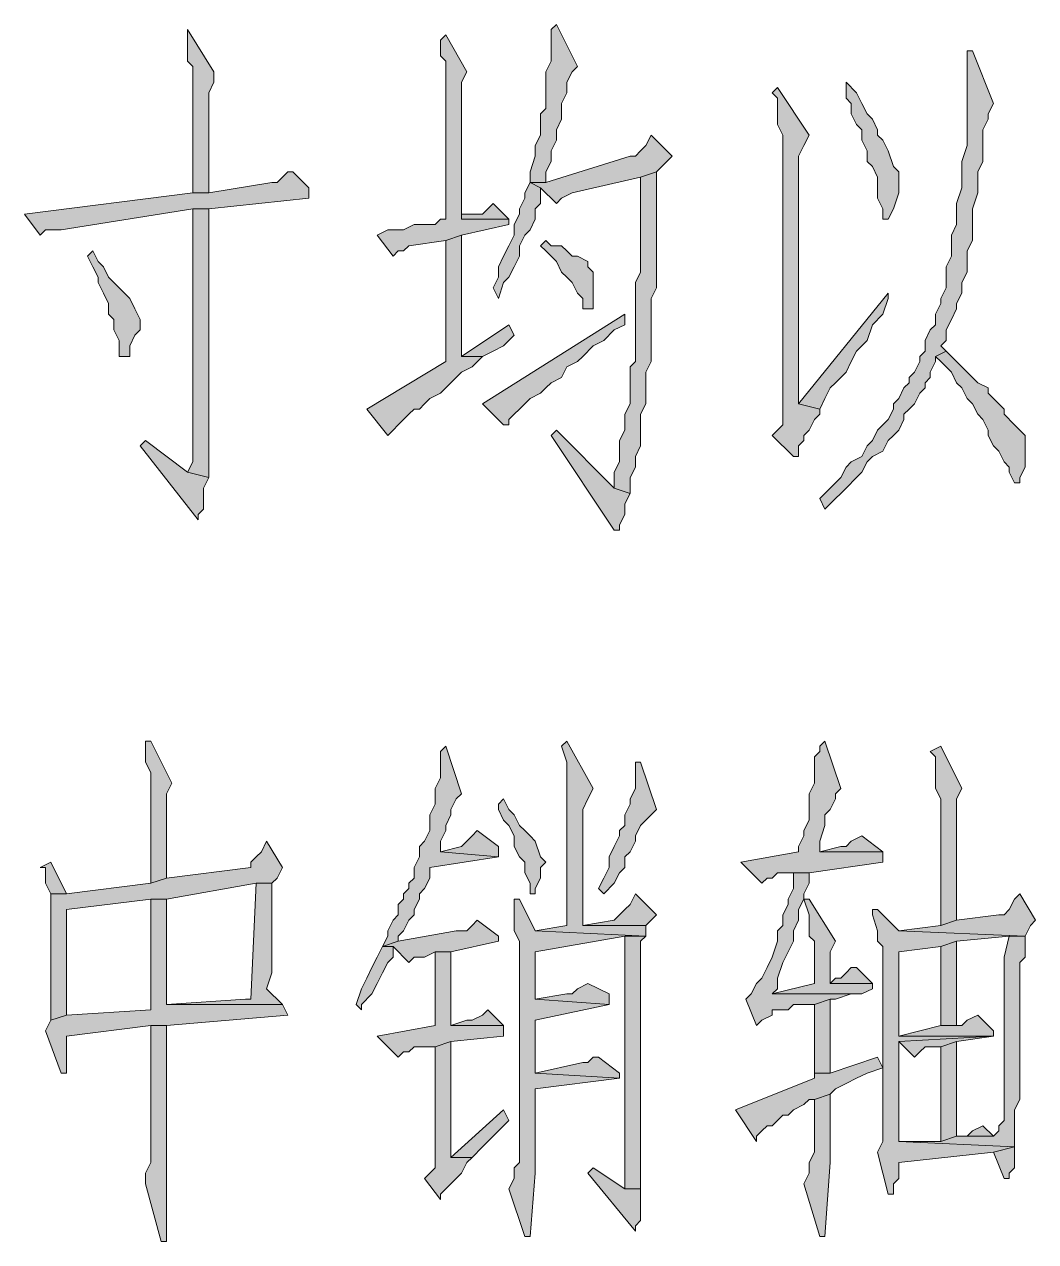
# Model space of a CAD drawing. Header units: millimetres. Extents: x 24 to 410, y 10 to 282.
# Drawn here: x 292.31 to 300.44, y 80.31 to 90.09 of the extents above; entities that cross this region are included whole.
import ezdxf

# ---------------------------------------------------------------- set-up
doc = ezdxf.new("R2010")
doc.units = ezdxf.units.MM

msp = doc.modelspace()

# ---------------------------------------------------------------- hatches: boundary and pattern name
h = msp.add_hatch(color=7)
h.dxf.hatch_style = 2
h.paths.add_polyline_path([(296.587333, 90.085333), (296.545, 90.043), (296.545, 89.789), (296.502667, 89.704333), (296.502667, 89.408), (296.460333, 89.365667), (296.460333, 89.196333), (296.418, 89.111667), (296.418, 89.027), (296.375667, 88.9), (296.375667, 88.815333), (296.502667, 88.815333), (296.502667, 88.9), (296.545, 88.984667), (296.545, 89.069333), (296.587333, 89.154), (296.587333, 89.238667), (296.629667, 89.323333), (296.629667, 89.450333), (296.672, 89.535), (296.672, 89.619667), (296.714333, 89.704333), (296.756667, 89.746667)])
h = msp.add_hatch(color=7)
h.dxf.hatch_style = 2
h.paths.add_polyline_path([(293.624, 90.043), (293.624, 89.789), (293.666333, 89.746667), (293.666333, 88.730667), (293.793333, 88.730667), (293.793333, 89.492667), (293.793333, 89.535), (293.835667, 89.619667), (293.835667, 89.704333)])
h = msp.add_hatch(color=7)
h.dxf.hatch_style = 2
h.paths.add_polyline_path([(295.698333, 90.000667), (295.656, 89.958333), (295.656, 89.831333), (295.698333, 89.789), (295.698333, 88.519), (295.656, 88.519), (295.613667, 88.476667), (295.444333, 88.476667), (295.359667, 88.434333), (295.232667, 88.434333), (295.148, 88.392), (295.275, 88.222667), (295.317333, 88.265), (295.359667, 88.265), (295.402, 88.307333), (295.698333, 88.349667), (295.825333, 88.392), (296.206333, 88.476667), (296.206333, 88.519), (295.825333, 88.519), (295.825333, 88.603667), (295.825333, 88.730667), (295.825333, 89.619667), (295.867667, 89.704333)])
h = msp.add_hatch(color=7)
h.dxf.hatch_style = 2
h.paths.add_polyline_path([(299.931667, 89.873667), (299.889333, 89.873667), (299.889333, 89.831333), (299.889333, 89.111667), (299.847, 88.984667), (299.847, 88.773), (299.804667, 88.646), (299.804667, 88.476667), (299.762333, 88.392), (299.762333, 88.222667), (299.72, 88.138), (299.72, 87.968667), (299.677667, 87.884), (299.677667, 87.841667), (299.635333, 87.757), (299.635333, 87.672333), (299.593, 87.63), (299.550667, 87.545333), (299.550667, 87.460667), (299.508333, 87.418333), (299.508333, 87.376), (299.466, 87.291333), (299.423667, 87.249), (299.423667, 87.206667), (299.381333, 87.164333), (299.339, 87.079667), (299.296667, 87.037333), (299.296667, 86.995), (299.254333, 86.910333), (299.212, 86.868), (299.169667, 86.825667), (299.127333, 86.741), (299.085, 86.698667), (299.042667, 86.614), (298.958, 86.571667), (298.915667, 86.529333), (298.873333, 86.444667), (298.831, 86.402333), (298.746333, 86.317667), (298.704, 86.275333), (298.746333, 86.190667), (298.831, 86.275333), (298.873333, 86.317667), (298.915667, 86.36), (299.000333, 86.444667), (299.042667, 86.487), (299.085, 86.571667), (299.127333, 86.614), (299.212, 86.656333), (299.254333, 86.741), (299.296667, 86.783333), (299.339, 86.825667), (299.381333, 86.910333), (299.381333, 86.952667), (299.423667, 86.995), (299.466, 87.037333), (299.508333, 87.122), (299.550667, 87.164333), (299.550667, 87.206667), (299.593, 87.249), (299.593, 87.291333), (299.635333, 87.376), (299.635333, 87.418333), (299.72, 87.460667), (299.677667, 87.503), (299.72, 87.545333), (299.72, 87.63), (299.762333, 87.714667), (299.804667, 87.799333), (299.804667, 87.841667), (299.847, 87.926333), (299.847, 88.011), (299.889333, 88.095667), (299.889333, 88.265), (299.931667, 88.349667), (299.931667, 88.603667), (299.974, 88.730667), (299.974, 88.9), (300.016333, 88.984667), (300.016333, 89.238667), (300.058667, 89.323333), (300.058667, 89.365667), (300.101, 89.450333)])
h = msp.add_hatch(color=7)
h.dxf.hatch_style = 2
h.paths.add_polyline_path([(298.365333, 89.577333), (298.323, 89.535), (298.365333, 89.492667), (298.365333, 89.281), (298.407667, 89.196333), (298.407667, 86.868), (298.323, 86.783333), (298.492333, 86.614), (298.534667, 86.614), (298.534667, 86.656333), (298.534667, 86.698667), (298.577, 86.741), (298.577, 86.783333), (298.619333, 86.825667), (298.661667, 86.910333), (298.704, 86.952667), (298.704, 86.995), (298.534667, 87.037333), (298.534667, 87.418333), (298.534667, 87.587667), (298.534667, 89.027), (298.577, 89.111667), (298.619333, 89.196333)])
h = msp.add_hatch(color=7)
h.dxf.hatch_style = 2
h.paths.add_polyline_path([(298.915667, 89.619667), (298.915667, 89.492667), (298.958, 89.450333), (298.958, 89.365667), (299.000333, 89.281), (299.042667, 89.238667), (299.042667, 89.154), (299.085, 89.069333), (299.085, 88.984667), (299.127333, 88.942333), (299.169667, 88.857667), (299.169667, 88.688333), (299.212, 88.603667), (299.212, 88.519), (299.254333, 88.519), (299.296667, 88.603667), (299.339, 88.730667), (299.339, 88.9), (299.296667, 88.942333), (299.254333, 89.069333), (299.212, 89.154), (299.169667, 89.196333), (299.169667, 89.238667), (299.127333, 89.323333), (299.085, 89.365667), (299.042667, 89.450333), (299.000333, 89.535)])
h = msp.add_hatch(color=7)
h.dxf.hatch_style = 2
h.paths.add_polyline_path([(297.349333, 89.196333), (297.307, 89.111667), (297.264667, 89.069333), (297.222333, 89.027), (297.18, 89.027), (296.502667, 88.815333), (296.375667, 88.815333), (296.460333, 88.773), (296.587333, 88.646), (296.629667, 88.688333), (296.714333, 88.730667), (297.264667, 88.857667), (297.391667, 88.9), (297.434, 88.942333), (297.518667, 89.027)])
h = msp.add_hatch(color=7)
h.dxf.hatch_style = 2
h.paths.add_polyline_path([(294.470667, 88.9), (294.428333, 88.9), (294.386, 88.857667), (294.343667, 88.815333), (294.301333, 88.815333), (293.793333, 88.730667), (293.666333, 88.730667), (292.311667, 88.561333), (292.438667, 88.392), (292.481, 88.434333), (292.608, 88.434333), (293.666333, 88.603667), (293.793333, 88.603667), (294.597667, 88.688333), (294.597667, 88.773)])
h = msp.add_hatch(color=7)
h.dxf.hatch_style = 2
h.paths.add_polyline_path([(297.391667, 88.9), (297.264667, 88.857667), (297.264667, 88.095667), (297.222333, 88.011), (297.222333, 87.376), (297.18, 87.333667), (297.18, 87.037333), (297.137667, 86.952667), (297.137667, 86.868), (297.137667, 86.825667), (297.095333, 86.741), (297.095333, 86.571667), (297.053, 86.487), (297.053, 86.36), (297.18, 86.317667), (297.18, 86.444667), (297.222333, 86.529333), (297.222333, 86.614), (297.264667, 86.698667), (297.264667, 86.952667), (297.307, 87.037333), (297.307, 87.291333), (297.349333, 87.376), (297.349333, 87.884), (297.391667, 87.968667)])
h = msp.add_hatch(color=7)
h.dxf.hatch_style = 2
h.paths.add_polyline_path([(296.375667, 88.815333), (296.333333, 88.730667), (296.333333, 88.688333), (296.291, 88.603667), (296.291, 88.561333), (296.248667, 88.476667), (296.248667, 88.392), (296.206333, 88.307333), (296.164, 88.222667), (296.121667, 88.138), (296.121667, 88.053333), (296.079333, 87.968667), (296.121667, 87.884), (296.164, 88.011), (296.206333, 88.053333), (296.248667, 88.138), (296.291, 88.222667), (296.291, 88.307333), (296.333333, 88.392), (296.375667, 88.434333), (296.418, 88.519), (296.418, 88.603667), (296.460333, 88.646), (296.460333, 88.773)])
h = msp.add_hatch(color=7)
h.dxf.hatch_style = 2
h.paths.add_polyline_path([(293.793333, 88.603667), (293.666333, 88.603667), (293.666333, 86.825667), (293.666333, 86.571667), (293.624, 86.487), (293.793333, 86.444667)])
h = msp.add_hatch(color=7)
h.dxf.hatch_style = 2
h.paths.add_polyline_path([(296.079333, 88.646), (296.037, 88.603667), (295.994667, 88.561333), (295.825333, 88.561333), (295.825333, 88.519), (296.206333, 88.519)])
h = msp.add_hatch(color=7)
h.dxf.hatch_style = 2
h.paths.add_polyline_path([(295.825333, 88.392), (295.698333, 88.349667), (295.698333, 87.376), (295.063333, 86.995), (295.232667, 86.783333), (295.275, 86.825667), (295.317333, 86.868), (295.359667, 86.910333), (295.402, 86.952667), (295.444333, 86.995), (295.486667, 86.995), (295.529, 87.037333), (295.571333, 87.079667), (295.656, 87.122), (295.698333, 87.164333), (295.783, 87.249), (295.825333, 87.291333), (295.91, 87.333667), (295.994667, 87.418333), (295.825333, 87.418333), (295.825333, 87.587667), (295.825333, 87.714667), (295.825333, 87.884)])
h = msp.add_hatch(color=7)
h.dxf.hatch_style = 2
h.paths.add_polyline_path([(296.502667, 88.349667), (296.460333, 88.307333), (296.502667, 88.265), (296.545, 88.222667), (296.587333, 88.180333), (296.629667, 88.095667), (296.672, 88.053333), (296.714333, 88.011), (296.756667, 87.926333), (296.799, 87.884), (296.799, 87.799333), (296.883667, 87.799333), (296.883667, 88.095667), (296.841333, 88.138), (296.841333, 88.180333), (296.756667, 88.222667), (296.714333, 88.222667), (296.672, 88.265), (296.629667, 88.307333), (296.545, 88.307333)])
h = msp.add_hatch(color=7)
h.dxf.hatch_style = 2
h.paths.add_polyline_path([(292.862, 88.265), (292.819667, 88.222667), (292.862, 88.138), (292.904333, 88.053333), (292.904333, 88.011), (292.946667, 87.926333), (292.989, 87.841667), (292.989, 87.757), (293.031333, 87.714667), (293.031333, 87.63), (293.073667, 87.545333), (293.073667, 87.418333), (293.158333, 87.418333), (293.158333, 87.503), (293.200667, 87.587667), (293.243, 87.63), (293.243, 87.714667), (293.200667, 87.799333), (293.158333, 87.884), (293.116, 87.926333), (293.073667, 87.968667), (293.031333, 88.011), (292.989, 88.053333), (292.946667, 88.138), (292.904333, 88.180333)])
h = msp.add_hatch(color=7)
h.dxf.hatch_style = 2
h.paths.add_polyline_path([(299.254333, 87.926333), (298.534667, 87.037333), (298.704, 86.995), (298.746333, 87.079667), (298.788667, 87.164333), (298.831, 87.206667), (298.915667, 87.291333), (298.958, 87.376), (299.000333, 87.460667), (299.085, 87.545333), (299.127333, 87.672333), (299.212, 87.757), (299.254333, 87.884)])
h = msp.add_hatch(color=7)
h.dxf.hatch_style = 2
h.paths.add_polyline_path([(297.137667, 87.757), (295.994667, 87.037333), (296.164, 86.868), (296.206333, 86.868), (296.206333, 86.910333), (296.248667, 86.952667), (296.291, 86.995), (296.333333, 87.037333), (296.375667, 87.079667), (296.460333, 87.122), (296.502667, 87.164333), (296.545, 87.206667), (296.629667, 87.249), (296.672, 87.333667), (296.756667, 87.376), (296.799, 87.418333), (296.883667, 87.503), (296.968333, 87.545333), (297.053, 87.63), (297.137667, 87.672333)])
h = msp.add_hatch(color=7)
h.dxf.hatch_style = 2
h.paths.add_polyline_path([(296.206333, 87.672333), (295.825333, 87.418333), (295.994667, 87.418333), (296.079333, 87.460667), (296.164, 87.503), (296.248667, 87.587667)])
h = msp.add_hatch(color=7)
h.dxf.hatch_style = 2
h.paths.add_polyline_path([(299.72, 87.460667), (299.635333, 87.418333), (299.677667, 87.376), (299.72, 87.333667), (299.762333, 87.291333), (299.804667, 87.206667), (299.847, 87.164333), (299.889333, 87.079667), (299.931667, 87.037333), (299.974, 86.952667), (300.016333, 86.910333), (300.058667, 86.825667), (300.058667, 86.783333), (300.101, 86.698667), (300.143333, 86.656333), (300.185667, 86.571667), (300.228, 86.529333), (300.228, 86.487), (300.270333, 86.402333), (300.312667, 86.402333), (300.312667, 86.444667), (300.355, 86.529333), (300.355, 86.783333), (300.312667, 86.825667), (300.270333, 86.868), (300.185667, 86.952667), (300.185667, 86.995), (300.143333, 87.037333), (300.101, 87.079667), (300.058667, 87.122), (300.058667, 87.164333), (299.974, 87.206667), (299.931667, 87.249), (299.889333, 87.291333), (299.847, 87.333667), (299.762333, 87.418333)])
h = msp.add_hatch(color=7)
h.dxf.hatch_style = 2
h.paths.add_polyline_path([(293.285333, 86.741), (293.243, 86.698667), (293.708667, 86.106), (293.708667, 86.148333), (293.751, 86.190667), (293.751, 86.36), (293.793333, 86.444667), (293.624, 86.487)])
h = msp.add_hatch(color=7)
h.dxf.hatch_style = 2
h.paths.add_polyline_path([(296.587333, 86.825667), (296.545, 86.783333), (297.053, 86.021333), (297.095333, 86.021333), (297.095333, 86.063667), (297.137667, 86.148333), (297.137667, 86.233), (297.18, 86.317667), (297.053, 86.36)])
h = msp.add_hatch(color=7)
h.dxf.hatch_style = 2
h.paths.add_polyline_path([(293.327667, 84.328), (293.285333, 84.328), (293.285333, 84.243333), (293.285333, 84.158667), (293.327667, 84.074), (293.327667, 83.185), (293.454667, 83.227333), (293.454667, 83.481333), (293.454667, 83.523667), (293.454667, 83.904667), (293.497, 83.989333)])
h = msp.add_hatch(color=7)
h.dxf.hatch_style = 2
h.paths.add_polyline_path([(296.672, 84.328), (296.629667, 84.285667), (296.672, 84.158667), (296.672, 82.846333), (296.418, 82.804), (297.307, 82.761667), (297.307, 82.846333), (296.799, 82.846333), (296.799, 83.777667), (296.841333, 83.862333), (296.883667, 83.947)])
h = msp.add_hatch(color=7)
h.dxf.hatch_style = 2
h.paths.add_polyline_path([(298.746333, 84.328), (298.704, 84.285667), (298.704, 84.243333), (298.661667, 84.201), (298.661667, 83.989333), (298.619333, 83.904667), (298.619333, 83.693), (298.577, 83.608333), (298.577, 83.566), (298.534667, 83.481333), (298.534667, 83.439), (298.069, 83.354333), (298.238333, 83.185), (298.280667, 83.227333), (298.323, 83.227333), (298.365333, 83.269667), (298.619333, 83.269667), (299.212, 83.354333), (299.212, 83.439), (298.704, 83.439), (298.704, 83.523667), (298.746333, 83.650667), (298.746333, 83.735333), (298.788667, 83.777667), (298.831, 83.862333), (298.831, 83.904667), (298.873333, 83.947)])
h = msp.add_hatch(color=7)
h.dxf.hatch_style = 2
h.paths.add_polyline_path([(295.698333, 84.285667), (295.656, 84.243333), (295.656, 84.031667), (295.613667, 83.947), (295.613667, 83.82), (295.571333, 83.735333), (295.571333, 83.608333), (295.529, 83.523667), (295.486667, 83.481333), (295.486667, 83.396667), (295.444333, 83.312), (295.444333, 83.227333), (295.402, 83.185), (295.402, 83.142667), (295.359667, 83.100333), (295.359667, 83.058), (295.317333, 83.015667), (295.317333, 82.931), (295.275, 82.888667), (295.232667, 82.804), (295.232667, 82.761667), (295.190333, 82.677), (295.317333, 82.719333), (295.317333, 82.761667), (295.359667, 82.804), (295.402, 82.888667), (295.444333, 82.931), (295.444333, 82.973333), (295.486667, 83.058), (295.486667, 83.100333), (295.529, 83.142667), (295.571333, 83.227333), (295.571333, 83.312), (296.121667, 83.396667), (295.656, 83.439), (295.656, 83.523667), (295.698333, 83.608333), (295.698333, 83.650667), (295.740667, 83.735333), (295.740667, 83.777667), (295.783, 83.862333), (295.825333, 83.904667)])
h = msp.add_hatch(color=7)
h.dxf.hatch_style = 2
h.paths.add_polyline_path([(299.677667, 84.285667), (299.593, 84.243333), (299.635333, 84.201), (299.635333, 83.947), (299.677667, 83.862333), (299.677667, 82.846333), (299.804667, 82.888667), (299.804667, 83.693), (299.804667, 83.735333), (299.804667, 83.862333), (299.847, 83.947)])
h = msp.add_hatch(color=7)
h.dxf.hatch_style = 2
h.paths.add_polyline_path([(297.264667, 84.158667), (297.222333, 84.158667), (297.222333, 84.116333), (297.222333, 83.947), (297.18, 83.862333), (297.18, 83.82), (297.137667, 83.735333), (297.137667, 83.650667), (297.095333, 83.608333), (297.095333, 83.566), (297.053, 83.481333), (297.010667, 83.396667), (297.010667, 83.312), (296.968333, 83.227333), (296.926, 83.142667), (296.968333, 83.100333), (297.053, 83.185), (297.095333, 83.269667), (297.137667, 83.312), (297.137667, 83.396667), (297.18, 83.439), (297.222333, 83.523667), (297.222333, 83.566), (297.264667, 83.650667), (297.307, 83.693), (297.349333, 83.735333), (297.391667, 83.777667)])
h = msp.add_hatch(color=7)
h.dxf.hatch_style = 2
h.paths.add_polyline_path([(296.164, 83.862333), (296.121667, 83.82), (296.121667, 83.777667), (296.164, 83.693), (296.206333, 83.650667), (296.248667, 83.566), (296.248667, 83.481333), (296.291, 83.396667), (296.333333, 83.354333), (296.333333, 83.269667), (296.375667, 83.185), (296.375667, 83.100333), (296.418, 83.100333), (296.418, 83.142667), (296.460333, 83.227333), (296.460333, 83.312), (296.502667, 83.354333), (296.460333, 83.396667), (296.418, 83.523667), (296.375667, 83.566), (296.333333, 83.608333), (296.291, 83.650667), (296.248667, 83.735333), (296.206333, 83.777667)])
h = msp.add_hatch(color=7)
h.dxf.hatch_style = 2
h.paths.add_polyline_path([(294.259, 83.523667), (294.216667, 83.439), (294.174333, 83.396667), (294.132, 83.354333), (294.132, 83.312), (293.454667, 83.227333), (293.327667, 83.185), (292.650333, 83.100333), (292.523333, 83.100333), (292.523333, 83.058), (292.523333, 82.084333), (292.650333, 82.126667), (292.650333, 82.169), (292.650333, 82.253667), (292.650333, 82.973333), (293.327667, 83.058), (293.454667, 83.058), (294.174333, 83.185), (294.301333, 83.185), (294.343667, 83.227333), (294.386, 83.312)])
h = msp.add_hatch(color=7)
h.dxf.hatch_style = 2
h.paths.add_polyline_path([(295.952333, 83.608333), (295.91, 83.566), (295.867667, 83.523667), (295.825333, 83.481333), (295.656, 83.439), (296.121667, 83.396667), (296.121667, 83.481333)])
h = msp.add_hatch(color=7)
h.dxf.hatch_style = 2
h.paths.add_polyline_path([(299.042667, 83.566), (298.958, 83.523667), (298.915667, 83.481333), (298.873333, 83.481333), (298.704, 83.439), (299.212, 83.439)])
h = msp.add_hatch(color=7)
h.dxf.hatch_style = 2
h.paths.add_polyline_path([(292.523333, 83.354333), (292.438667, 83.312), (292.481, 83.312), (292.481, 83.185), (292.523333, 83.100333), (292.650333, 83.100333)])
h = msp.add_hatch(color=7)
h.dxf.hatch_style = 2
h.paths.add_polyline_path([(298.619333, 83.269667), (298.492333, 83.269667), (298.492333, 83.227333), (298.492333, 83.142667), (298.45, 83.058), (298.45, 83.015667), (298.407667, 82.931), (298.407667, 82.846333), (298.365333, 82.804), (298.365333, 82.719333), (298.323, 82.592333), (298.280667, 82.507667), (298.238333, 82.423), (298.196, 82.380667), (298.153667, 82.296), (298.111333, 82.253667), (298.196, 82.042), (298.238333, 82.084333), (298.323, 82.126667), (298.323, 82.169), (298.365333, 82.169), (298.407667, 82.169), (298.45, 82.169), (298.492333, 82.211333), (298.661667, 82.211333), (298.788667, 82.253667), (298.831, 82.253667), (298.958, 82.296), (299.042667, 82.296), (298.323, 82.296), (298.365333, 82.338333), (298.365333, 82.423), (298.407667, 82.55), (298.45, 82.634667), (298.492333, 82.719333), (298.492333, 82.804), (298.534667, 82.888667), (298.534667, 82.973333), (298.577, 83.058), (298.577, 83.100333), (298.619333, 83.185)])
h = msp.add_hatch(color=7)
h.dxf.hatch_style = 2
h.paths.add_polyline_path([(294.301333, 83.185), (294.174333, 83.185), (294.132, 82.253667), (294.089667, 82.253667), (293.454667, 82.211333), (294.386, 82.211333), (294.259, 82.338333), (294.301333, 82.465333)])
h = msp.add_hatch(color=7)
h.dxf.hatch_style = 2
h.paths.add_polyline_path([(293.454667, 83.058), (293.327667, 83.058), (293.327667, 82.973333), (293.327667, 82.169), (292.650333, 82.126667), (292.523333, 82.084333), (292.481, 81.999667), (292.608, 81.661), (292.650333, 81.661), (292.650333, 81.745667), (292.650333, 81.957333), (293.327667, 82.042), (293.454667, 82.042), (294.428333, 82.126667), (294.386, 82.211333), (293.454667, 82.211333), (293.454667, 82.338333), (293.454667, 82.423), (293.454667, 82.55)])
h = msp.add_hatch(color=7)
h.dxf.hatch_style = 2
h.paths.add_polyline_path([(296.291, 83.058), (296.248667, 83.058), (296.248667, 82.973333), (296.248667, 82.804), (296.291, 82.719333), (296.291, 81.026), (296.291, 80.983667), (296.291, 80.941333), (296.248667, 80.899), (296.248667, 80.814333), (296.206333, 80.729667), (296.333333, 80.348667), (296.375667, 80.348667), (296.418, 80.856667), (296.418, 81.534), (297.095333, 81.618667), (296.418, 81.661), (296.418, 82.084333), (297.010667, 82.211333), (296.418, 82.253667), (296.418, 82.634667), (297.137667, 82.761667), (297.307, 82.761667), (296.418, 82.804)])
h = msp.add_hatch(color=7)
h.dxf.hatch_style = 2
h.paths.add_polyline_path([(297.222333, 83.100333), (297.18, 83.015667), (297.137667, 82.973333), (297.095333, 82.931), (297.053, 82.888667), (296.799, 82.846333), (297.307, 82.846333), (297.391667, 82.931)])
h = msp.add_hatch(color=7)
h.dxf.hatch_style = 2
h.paths.add_polyline_path([(298.619333, 83.058), (298.577, 83.058), (298.619333, 82.931), (298.619333, 82.761667), (298.661667, 82.719333), (298.661667, 82.380667), (298.323, 82.296), (299.042667, 82.296), (299.127333, 82.338333), (299.127333, 82.380667), (298.788667, 82.380667), (298.788667, 82.634667), (298.831, 82.719333)])
h = msp.add_hatch(color=7)
h.dxf.hatch_style = 2
h.paths.add_polyline_path([(300.312667, 83.100333), (300.270333, 83.058), (300.228, 82.973333), (300.185667, 82.931), (300.143333, 82.931), (299.804667, 82.888667), (299.677667, 82.846333), (299.339, 82.804), (300.355, 82.761667), (300.397333, 82.846333), (300.439667, 82.888667)])
h = msp.add_hatch(color=7)
h.dxf.hatch_style = 2
h.paths.add_polyline_path([(299.169667, 82.973333), (299.127333, 82.973333), (299.127333, 82.931), (299.169667, 82.804), (299.169667, 82.719333), (299.212, 82.677), (299.212, 81.195333), (299.212, 81.110667), (299.169667, 81.026), (299.254333, 80.687333), (299.296667, 80.687333), (299.296667, 80.729667), (299.296667, 80.772), (299.339, 80.814333), (299.339, 80.941333), (300.101, 81.026), (300.270333, 81.068333), (299.339, 81.110667), (299.339, 81.915), (300.101, 81.957333), (299.339, 81.957333), (299.339, 81.999667), (299.339, 82.634667), (299.677667, 82.677), (299.804667, 82.719333), (300.228, 82.761667), (300.355, 82.761667), (299.339, 82.804)])
h = msp.add_hatch(color=7)
h.dxf.hatch_style = 2
h.paths.add_polyline_path([(295.952333, 82.888667), (295.91, 82.846333), (295.867667, 82.804), (295.783, 82.804), (295.317333, 82.719333), (295.190333, 82.677), (295.275, 82.677), (295.402, 82.55), (295.444333, 82.592333), (295.529, 82.592333), (295.613667, 82.634667), (295.740667, 82.634667), (296.121667, 82.719333), (296.121667, 82.761667)])
h = msp.add_hatch(color=7)
h.dxf.hatch_style = 2
h.paths.add_polyline_path([(297.307, 82.761667), (297.137667, 82.761667), (297.137667, 81.068333), (297.137667, 80.729667), (297.264667, 80.729667), (297.264667, 82.507667), (297.264667, 82.55), (297.264667, 82.719333)])
h = msp.add_hatch(color=7)
h.dxf.hatch_style = 2
h.paths.add_polyline_path([(300.355, 82.761667), (300.228, 82.761667), (300.185667, 82.592333), (300.185667, 81.28), (300.143333, 81.237667), (300.143333, 81.195333), (300.101, 81.153), (299.804667, 81.153), (299.677667, 81.110667), (299.339, 81.110667), (300.270333, 81.068333), (300.270333, 81.364667), (300.312667, 81.449333), (300.312667, 82.55), (300.355, 82.592333)])
h = msp.add_hatch(color=7)
h.dxf.hatch_style = 2
h.paths.add_polyline_path([(295.190333, 82.677), (295.148, 82.592333), (295.105667, 82.507667), (295.063333, 82.423), (295.021, 82.338333), (294.978667, 82.211333), (295.021, 82.169), (295.021, 82.211333), (295.105667, 82.296), (295.148, 82.380667), (295.190333, 82.465333), (295.232667, 82.55), (295.275, 82.592333), (295.275, 82.677)])
h = msp.add_hatch(color=7)
h.dxf.hatch_style = 2
h.paths.add_polyline_path([(295.740667, 82.634667), (295.613667, 82.634667), (295.613667, 82.042), (295.148, 81.957333), (295.317333, 81.788), (295.359667, 81.830333), (295.402, 81.830333), (295.444333, 81.872667), (295.613667, 81.872667), (295.740667, 81.915), (296.164, 81.957333), (296.164, 82.042), (295.740667, 82.042)])
h = msp.add_hatch(color=7)
h.dxf.hatch_style = 2
h.paths.add_polyline_path([(299.804667, 82.719333), (299.677667, 82.677), (299.677667, 82.042), (299.804667, 82.042)])
h = msp.add_hatch(color=7)
h.dxf.hatch_style = 2
h.paths.add_polyline_path([(299.000333, 82.507667), (298.958, 82.507667), (298.915667, 82.465333), (298.873333, 82.423), (298.831, 82.423), (298.788667, 82.380667), (299.127333, 82.380667)])
h = msp.add_hatch(color=7)
h.dxf.hatch_style = 2
h.paths.add_polyline_path([(296.841333, 82.380667), (296.756667, 82.338333), (296.714333, 82.296), (296.672, 82.296), (296.418, 82.253667), (297.010667, 82.211333), (297.010667, 82.296)])
h = msp.add_hatch(color=7)
h.dxf.hatch_style = 2
h.paths.add_polyline_path([(298.788667, 82.253667), (298.661667, 82.211333), (298.661667, 81.661), (298.788667, 81.661)])
h = msp.add_hatch(color=7)
h.dxf.hatch_style = 2
h.paths.add_polyline_path([(296.037, 82.169), (295.994667, 82.126667), (295.91, 82.084333), (295.867667, 82.084333), (295.740667, 82.042), (296.164, 82.042)])
h = msp.add_hatch(color=7)
h.dxf.hatch_style = 2
h.paths.add_polyline_path([(299.974, 82.126667), (299.889333, 82.084333), (299.847, 82.042), (299.677667, 82.042), (299.339, 81.957333), (300.101, 81.957333), (300.101, 81.999667)])
h = msp.add_hatch(color=7)
h.dxf.hatch_style = 2
h.paths.add_polyline_path([(293.454667, 82.042), (293.327667, 82.042), (293.327667, 81.999667), (293.327667, 80.941333), (293.285333, 80.856667), (293.285333, 80.772), (293.412333, 80.306333), (293.454667, 80.306333), (293.454667, 80.899), (293.454667, 81.110667), (293.454667, 81.28)])
h = msp.add_hatch(color=7)
h.dxf.hatch_style = 2
h.paths.add_polyline_path([(300.101, 81.957333), (299.339, 81.915), (299.466, 81.788), (299.508333, 81.830333), (299.550667, 81.872667), (299.677667, 81.872667), (299.804667, 81.915)])
h = msp.add_hatch(color=7)
h.dxf.hatch_style = 2
h.paths.add_polyline_path([(295.740667, 81.915), (295.613667, 81.872667), (295.613667, 80.899), (295.529, 80.814333), (295.656, 80.645), (295.656, 80.687333), (295.698333, 80.729667), (295.740667, 80.772), (295.783, 80.814333), (295.825333, 80.856667), (295.867667, 80.941333), (295.91, 80.983667), (295.740667, 80.983667)])
h = msp.add_hatch(color=7)
h.dxf.hatch_style = 2
h.paths.add_polyline_path([(299.804667, 81.915), (299.677667, 81.872667), (299.677667, 81.110667), (299.804667, 81.153)])
h = msp.add_hatch(color=7)
h.dxf.hatch_style = 2
h.paths.add_polyline_path([(296.926, 81.788), (296.883667, 81.788), (296.841333, 81.745667), (296.799, 81.745667), (296.418, 81.661), (297.095333, 81.618667), (297.095333, 81.661)])
h = msp.add_hatch(color=7)
h.dxf.hatch_style = 2
h.paths.add_polyline_path([(299.169667, 81.788), (298.788667, 81.661), (298.661667, 81.661), (298.661667, 81.618667), (298.026667, 81.364667), (298.196, 81.110667), (298.196, 81.153), (298.238333, 81.195333), (298.280667, 81.237667), (298.323, 81.237667), (298.365333, 81.28), (298.407667, 81.322333), (298.45, 81.322333), (298.492333, 81.364667), (298.577, 81.407), (298.619333, 81.449333), (298.661667, 81.449333), (298.788667, 81.491667), (298.831, 81.534), (298.915667, 81.576333), (299.000333, 81.618667), (299.085, 81.661), (299.212, 81.703333)])
h = msp.add_hatch(color=7)
h.dxf.hatch_style = 2
h.paths.add_polyline_path([(298.788667, 81.491667), (298.661667, 81.449333), (298.661667, 81.026), (298.619333, 80.941333), (298.619333, 80.856667), (298.577, 80.772), (298.704, 80.348667), (298.746333, 80.348667), (298.788667, 80.941333)])
h = msp.add_hatch(color=7)
h.dxf.hatch_style = 2
h.paths.add_polyline_path([(296.164, 81.364667), (295.740667, 80.983667), (295.91, 80.983667), (295.994667, 81.068333), (296.037, 81.110667), (296.121667, 81.195333), (296.206333, 81.28)])
h = msp.add_hatch(color=7)
h.dxf.hatch_style = 2
h.paths.add_polyline_path([(300.016333, 81.237667), (299.931667, 81.195333), (299.889333, 81.153), (299.847, 81.153), (300.101, 81.153)])
h = msp.add_hatch(color=7)
h.dxf.hatch_style = 2
h.paths.add_polyline_path([(300.270333, 81.068333), (300.101, 81.026), (300.185667, 80.814333), (300.228, 80.814333), (300.228, 80.856667), (300.270333, 80.899)])
h = msp.add_hatch(color=7)
h.dxf.hatch_style = 2
h.paths.add_polyline_path([(296.883667, 80.899), (296.841333, 80.856667), (297.222333, 80.391), (297.222333, 80.433333), (297.264667, 80.475667), (297.264667, 80.729667), (297.137667, 80.729667)])

# ---------------------------------------------------------------- linework, layer by layer
at = {"color": 7, "lineweight": 0}
for points in [[(296.587333, 90.085333), (296.545, 90.043), (296.545, 89.789), (296.502667, 89.704333), (296.502667, 89.408), (296.460333, 89.365667), (296.460333, 89.196333), (296.418, 89.111667), (296.418, 89.027), (296.375667, 88.9), (296.375667, 88.815333), (296.502667, 88.815333), (296.502667, 88.9), (296.545, 88.984667), (296.545, 89.069333), (296.587333, 89.154), (296.587333, 89.238667), (296.629667, 89.323333), (296.629667, 89.450333), (296.672, 89.535), (296.672, 89.619667), (296.714333, 89.704333), (296.756667, 89.746667)], [(293.624, 90.043), (293.624, 89.789), (293.666333, 89.746667), (293.666333, 88.730667), (293.793333, 88.730667), (293.793333, 89.492667), (293.793333, 89.535), (293.835667, 89.619667), (293.835667, 89.704333)], [(295.698333, 90.000667), (295.656, 89.958333), (295.656, 89.831333), (295.698333, 89.789), (295.698333, 88.519), (295.656, 88.519), (295.613667, 88.476667), (295.444333, 88.476667), (295.359667, 88.434333), (295.232667, 88.434333), (295.148, 88.392), (295.275, 88.222667), (295.317333, 88.265), (295.359667, 88.265), (295.402, 88.307333), (295.698333, 88.349667), (295.825333, 88.392), (296.206333, 88.476667), (296.206333, 88.519), (295.825333, 88.519), (295.825333, 88.603667), (295.825333, 88.730667), (295.825333, 89.619667), (295.867667, 89.704333)], [(299.931667, 89.873667), (299.889333, 89.873667), (299.889333, 89.831333), (299.889333, 89.111667), (299.847, 88.984667), (299.847, 88.773), (299.804667, 88.646), (299.804667, 88.476667), (299.762333, 88.392), (299.762333, 88.222667), (299.72, 88.138), (299.72, 87.968667), (299.677667, 87.884), (299.677667, 87.841667), (299.635333, 87.757), (299.635333, 87.672333), (299.593, 87.63), (299.550667, 87.545333), (299.550667, 87.460667), (299.508333, 87.418333), (299.508333, 87.376), (299.466, 87.291333), (299.423667, 87.249), (299.423667, 87.206667), (299.381333, 87.164333), (299.339, 87.079667), (299.296667, 87.037333), (299.296667, 86.995), (299.254333, 86.910333), (299.212, 86.868), (299.169667, 86.825667), (299.127333, 86.741), (299.085, 86.698667), (299.042667, 86.614), (298.958, 86.571667), (298.915667, 86.529333), (298.873333, 86.444667), (298.831, 86.402333), (298.746333, 86.317667), (298.704, 86.275333), (298.746333, 86.190667), (298.831, 86.275333), (298.873333, 86.317667), (298.915667, 86.36), (299.000333, 86.444667), (299.042667, 86.487), (299.085, 86.571667), (299.127333, 86.614), (299.212, 86.656333), (299.254333, 86.741), (299.296667, 86.783333), (299.339, 86.825667), (299.381333, 86.910333), (299.381333, 86.952667), (299.423667, 86.995), (299.466, 87.037333), (299.508333, 87.122), (299.550667, 87.164333), (299.550667, 87.206667), (299.593, 87.249), (299.593, 87.291333), (299.635333, 87.376), (299.635333, 87.418333), (299.72, 87.460667), (299.677667, 87.503), (299.72, 87.545333), (299.72, 87.63), (299.762333, 87.714667), (299.804667, 87.799333), (299.804667, 87.841667), (299.847, 87.926333), (299.847, 88.011), (299.889333, 88.095667), (299.889333, 88.265), (299.931667, 88.349667), (299.931667, 88.603667), (299.974, 88.730667), (299.974, 88.9), (300.016333, 88.984667), (300.016333, 89.238667), (300.058667, 89.323333), (300.058667, 89.365667), (300.101, 89.450333)], [(298.365333, 89.577333), (298.323, 89.535), (298.365333, 89.492667), (298.365333, 89.281), (298.407667, 89.196333), (298.407667, 86.868), (298.323, 86.783333), (298.492333, 86.614), (298.534667, 86.614), (298.534667, 86.656333), (298.534667, 86.698667), (298.577, 86.741), (298.577, 86.783333), (298.619333, 86.825667), (298.661667, 86.910333), (298.704, 86.952667), (298.704, 86.995), (298.534667, 87.037333), (298.534667, 87.418333), (298.534667, 87.587667), (298.534667, 89.027), (298.577, 89.111667), (298.619333, 89.196333)], [(298.915667, 89.619667), (298.915667, 89.492667), (298.958, 89.450333), (298.958, 89.365667), (299.000333, 89.281), (299.042667, 89.238667), (299.042667, 89.154), (299.085, 89.069333), (299.085, 88.984667), (299.127333, 88.942333), (299.169667, 88.857667), (299.169667, 88.688333), (299.212, 88.603667), (299.212, 88.519), (299.254333, 88.519), (299.296667, 88.603667), (299.339, 88.730667), (299.339, 88.9), (299.296667, 88.942333), (299.254333, 89.069333), (299.212, 89.154), (299.169667, 89.196333), (299.169667, 89.238667), (299.127333, 89.323333), (299.085, 89.365667), (299.042667, 89.450333), (299.000333, 89.535)], [(297.349333, 89.196333), (297.307, 89.111667), (297.264667, 89.069333), (297.222333, 89.027), (297.18, 89.027), (296.502667, 88.815333), (296.375667, 88.815333), (296.460333, 88.773), (296.587333, 88.646), (296.629667, 88.688333), (296.714333, 88.730667), (297.264667, 88.857667), (297.391667, 88.9), (297.434, 88.942333), (297.518667, 89.027)], [(294.470667, 88.9), (294.428333, 88.9), (294.386, 88.857667), (294.343667, 88.815333), (294.301333, 88.815333), (293.793333, 88.730667), (293.666333, 88.730667), (292.311667, 88.561333), (292.438667, 88.392), (292.481, 88.434333), (292.608, 88.434333), (293.666333, 88.603667), (293.793333, 88.603667), (294.597667, 88.688333), (294.597667, 88.773)], [(297.391667, 88.9), (297.264667, 88.857667), (297.264667, 88.095667), (297.222333, 88.011), (297.222333, 87.376), (297.18, 87.333667), (297.18, 87.037333), (297.137667, 86.952667), (297.137667, 86.868), (297.137667, 86.825667), (297.095333, 86.741), (297.095333, 86.571667), (297.053, 86.487), (297.053, 86.36), (297.18, 86.317667), (297.18, 86.444667), (297.222333, 86.529333), (297.222333, 86.614), (297.264667, 86.698667), (297.264667, 86.952667), (297.307, 87.037333), (297.307, 87.291333), (297.349333, 87.376), (297.349333, 87.884), (297.391667, 87.968667)], [(296.375667, 88.815333), (296.333333, 88.730667), (296.333333, 88.688333), (296.291, 88.603667), (296.291, 88.561333), (296.248667, 88.476667), (296.248667, 88.392), (296.206333, 88.307333), (296.164, 88.222667), (296.121667, 88.138), (296.121667, 88.053333), (296.079333, 87.968667), (296.121667, 87.884), (296.164, 88.011), (296.206333, 88.053333), (296.248667, 88.138), (296.291, 88.222667), (296.291, 88.307333), (296.333333, 88.392), (296.375667, 88.434333), (296.418, 88.519), (296.418, 88.603667), (296.460333, 88.646), (296.460333, 88.773)], [(293.793333, 88.603667), (293.666333, 88.603667), (293.666333, 86.825667), (293.666333, 86.571667), (293.624, 86.487), (293.793333, 86.444667)], [(296.079333, 88.646), (296.037, 88.603667), (295.994667, 88.561333), (295.825333, 88.561333), (295.825333, 88.519), (296.206333, 88.519)], [(295.825333, 88.392), (295.698333, 88.349667), (295.698333, 87.376), (295.063333, 86.995), (295.232667, 86.783333), (295.275, 86.825667), (295.317333, 86.868), (295.359667, 86.910333), (295.402, 86.952667), (295.444333, 86.995), (295.486667, 86.995), (295.529, 87.037333), (295.571333, 87.079667), (295.656, 87.122), (295.698333, 87.164333), (295.783, 87.249), (295.825333, 87.291333), (295.91, 87.333667), (295.994667, 87.418333), (295.825333, 87.418333), (295.825333, 87.587667), (295.825333, 87.714667), (295.825333, 87.884)], [(296.502667, 88.349667), (296.460333, 88.307333), (296.502667, 88.265), (296.545, 88.222667), (296.587333, 88.180333), (296.629667, 88.095667), (296.672, 88.053333), (296.714333, 88.011), (296.756667, 87.926333), (296.799, 87.884), (296.799, 87.799333), (296.883667, 87.799333), (296.883667, 88.095667), (296.841333, 88.138), (296.841333, 88.180333), (296.756667, 88.222667), (296.714333, 88.222667), (296.672, 88.265), (296.629667, 88.307333), (296.545, 88.307333)], [(292.862, 88.265), (292.819667, 88.222667), (292.862, 88.138), (292.904333, 88.053333), (292.904333, 88.011), (292.946667, 87.926333), (292.989, 87.841667), (292.989, 87.757), (293.031333, 87.714667), (293.031333, 87.63), (293.073667, 87.545333), (293.073667, 87.418333), (293.158333, 87.418333), (293.158333, 87.503), (293.200667, 87.587667), (293.243, 87.63), (293.243, 87.714667), (293.200667, 87.799333), (293.158333, 87.884), (293.116, 87.926333), (293.073667, 87.968667), (293.031333, 88.011), (292.989, 88.053333), (292.946667, 88.138), (292.904333, 88.180333)], [(299.254333, 87.926333), (298.534667, 87.037333), (298.704, 86.995), (298.746333, 87.079667), (298.788667, 87.164333), (298.831, 87.206667), (298.915667, 87.291333), (298.958, 87.376), (299.000333, 87.460667), (299.085, 87.545333), (299.127333, 87.672333), (299.212, 87.757), (299.254333, 87.884)], [(297.137667, 87.757), (295.994667, 87.037333), (296.164, 86.868), (296.206333, 86.868), (296.206333, 86.910333), (296.248667, 86.952667), (296.291, 86.995), (296.333333, 87.037333), (296.375667, 87.079667), (296.460333, 87.122), (296.502667, 87.164333), (296.545, 87.206667), (296.629667, 87.249), (296.672, 87.333667), (296.756667, 87.376), (296.799, 87.418333), (296.883667, 87.503), (296.968333, 87.545333), (297.053, 87.63), (297.137667, 87.672333)], [(296.206333, 87.672333), (295.825333, 87.418333), (295.994667, 87.418333), (296.079333, 87.460667), (296.164, 87.503), (296.248667, 87.587667)], [(299.72, 87.460667), (299.635333, 87.418333), (299.677667, 87.376), (299.72, 87.333667), (299.762333, 87.291333), (299.804667, 87.206667), (299.847, 87.164333), (299.889333, 87.079667), (299.931667, 87.037333), (299.974, 86.952667), (300.016333, 86.910333), (300.058667, 86.825667), (300.058667, 86.783333), (300.101, 86.698667), (300.143333, 86.656333), (300.185667, 86.571667), (300.228, 86.529333), (300.228, 86.487), (300.270333, 86.402333), (300.312667, 86.402333), (300.312667, 86.444667), (300.355, 86.529333), (300.355, 86.783333), (300.312667, 86.825667), (300.270333, 86.868), (300.185667, 86.952667), (300.185667, 86.995), (300.143333, 87.037333), (300.101, 87.079667), (300.058667, 87.122), (300.058667, 87.164333), (299.974, 87.206667), (299.931667, 87.249), (299.889333, 87.291333), (299.847, 87.333667), (299.762333, 87.418333)], [(293.285333, 86.741), (293.243, 86.698667), (293.708667, 86.106), (293.708667, 86.148333), (293.751, 86.190667), (293.751, 86.36), (293.793333, 86.444667), (293.624, 86.487)], [(296.587333, 86.825667), (296.545, 86.783333), (297.053, 86.021333), (297.095333, 86.021333), (297.095333, 86.063667), (297.137667, 86.148333), (297.137667, 86.233), (297.18, 86.317667), (297.053, 86.36)], [(293.327667, 84.328), (293.285333, 84.328), (293.285333, 84.243333), (293.285333, 84.158667), (293.327667, 84.074), (293.327667, 83.185), (293.454667, 83.227333), (293.454667, 83.481333), (293.454667, 83.523667), (293.454667, 83.904667), (293.497, 83.989333)], [(296.672, 84.328), (296.629667, 84.285667), (296.672, 84.158667), (296.672, 82.846333), (296.418, 82.804), (297.307, 82.761667), (297.307, 82.846333), (296.799, 82.846333), (296.799, 83.777667), (296.841333, 83.862333), (296.883667, 83.947)], [(298.746333, 84.328), (298.704, 84.285667), (298.704, 84.243333), (298.661667, 84.201), (298.661667, 83.989333), (298.619333, 83.904667), (298.619333, 83.693), (298.577, 83.608333), (298.577, 83.566), (298.534667, 83.481333), (298.534667, 83.439), (298.069, 83.354333), (298.238333, 83.185), (298.280667, 83.227333), (298.323, 83.227333), (298.365333, 83.269667), (298.619333, 83.269667), (299.212, 83.354333), (299.212, 83.439), (298.704, 83.439), (298.704, 83.523667), (298.746333, 83.650667), (298.746333, 83.735333), (298.788667, 83.777667), (298.831, 83.862333), (298.831, 83.904667), (298.873333, 83.947)], [(295.698333, 84.285667), (295.656, 84.243333), (295.656, 84.031667), (295.613667, 83.947), (295.613667, 83.82), (295.571333, 83.735333), (295.571333, 83.608333), (295.529, 83.523667), (295.486667, 83.481333), (295.486667, 83.396667), (295.444333, 83.312), (295.444333, 83.227333), (295.402, 83.185), (295.402, 83.142667), (295.359667, 83.100333), (295.359667, 83.058), (295.317333, 83.015667), (295.317333, 82.931), (295.275, 82.888667), (295.232667, 82.804), (295.232667, 82.761667), (295.190333, 82.677), (295.317333, 82.719333), (295.317333, 82.761667), (295.359667, 82.804), (295.402, 82.888667), (295.444333, 82.931), (295.444333, 82.973333), (295.486667, 83.058), (295.486667, 83.100333), (295.529, 83.142667), (295.571333, 83.227333), (295.571333, 83.312), (296.121667, 83.396667), (295.656, 83.439), (295.656, 83.523667), (295.698333, 83.608333), (295.698333, 83.650667), (295.740667, 83.735333), (295.740667, 83.777667), (295.783, 83.862333), (295.825333, 83.904667)], [(299.677667, 84.285667), (299.593, 84.243333), (299.635333, 84.201), (299.635333, 83.947), (299.677667, 83.862333), (299.677667, 82.846333), (299.804667, 82.888667), (299.804667, 83.693), (299.804667, 83.735333), (299.804667, 83.862333), (299.847, 83.947)], [(297.264667, 84.158667), (297.222333, 84.158667), (297.222333, 84.116333), (297.222333, 83.947), (297.18, 83.862333), (297.18, 83.82), (297.137667, 83.735333), (297.137667, 83.650667), (297.095333, 83.608333), (297.095333, 83.566), (297.053, 83.481333), (297.010667, 83.396667), (297.010667, 83.312), (296.968333, 83.227333), (296.926, 83.142667), (296.968333, 83.100333), (297.053, 83.185), (297.095333, 83.269667), (297.137667, 83.312), (297.137667, 83.396667), (297.18, 83.439), (297.222333, 83.523667), (297.222333, 83.566), (297.264667, 83.650667), (297.307, 83.693), (297.349333, 83.735333), (297.391667, 83.777667)], [(296.164, 83.862333), (296.121667, 83.82), (296.121667, 83.777667), (296.164, 83.693), (296.206333, 83.650667), (296.248667, 83.566), (296.248667, 83.481333), (296.291, 83.396667), (296.333333, 83.354333), (296.333333, 83.269667), (296.375667, 83.185), (296.375667, 83.100333), (296.418, 83.100333), (296.418, 83.142667), (296.460333, 83.227333), (296.460333, 83.312), (296.502667, 83.354333), (296.460333, 83.396667), (296.418, 83.523667), (296.375667, 83.566), (296.333333, 83.608333), (296.291, 83.650667), (296.248667, 83.735333), (296.206333, 83.777667)], [(294.259, 83.523667), (294.216667, 83.439), (294.174333, 83.396667), (294.132, 83.354333), (294.132, 83.312), (293.454667, 83.227333), (293.327667, 83.185), (292.650333, 83.100333), (292.523333, 83.100333), (292.523333, 83.058), (292.523333, 82.084333), (292.650333, 82.126667), (292.650333, 82.169), (292.650333, 82.253667), (292.650333, 82.973333), (293.327667, 83.058), (293.454667, 83.058), (294.174333, 83.185), (294.301333, 83.185), (294.343667, 83.227333), (294.386, 83.312)], [(295.952333, 83.608333), (295.91, 83.566), (295.867667, 83.523667), (295.825333, 83.481333), (295.656, 83.439), (296.121667, 83.396667), (296.121667, 83.481333)], [(299.042667, 83.566), (298.958, 83.523667), (298.915667, 83.481333), (298.873333, 83.481333), (298.704, 83.439), (299.212, 83.439)], [(292.523333, 83.354333), (292.438667, 83.312), (292.481, 83.312), (292.481, 83.185), (292.523333, 83.100333), (292.650333, 83.100333)], [(298.619333, 83.269667), (298.492333, 83.269667), (298.492333, 83.227333), (298.492333, 83.142667), (298.45, 83.058), (298.45, 83.015667), (298.407667, 82.931), (298.407667, 82.846333), (298.365333, 82.804), (298.365333, 82.719333), (298.323, 82.592333), (298.280667, 82.507667), (298.238333, 82.423), (298.196, 82.380667), (298.153667, 82.296), (298.111333, 82.253667), (298.196, 82.042), (298.238333, 82.084333), (298.323, 82.126667), (298.323, 82.169), (298.365333, 82.169), (298.407667, 82.169), (298.45, 82.169), (298.492333, 82.211333), (298.661667, 82.211333), (298.788667, 82.253667), (298.831, 82.253667), (298.958, 82.296), (299.042667, 82.296), (298.323, 82.296), (298.365333, 82.338333), (298.365333, 82.423), (298.407667, 82.55), (298.45, 82.634667), (298.492333, 82.719333), (298.492333, 82.804), (298.534667, 82.888667), (298.534667, 82.973333), (298.577, 83.058), (298.577, 83.100333), (298.619333, 83.185)], [(294.301333, 83.185), (294.174333, 83.185), (294.132, 82.253667), (294.089667, 82.253667), (293.454667, 82.211333), (294.386, 82.211333), (294.259, 82.338333), (294.301333, 82.465333)], [(293.454667, 83.058), (293.327667, 83.058), (293.327667, 82.973333), (293.327667, 82.169), (292.650333, 82.126667), (292.523333, 82.084333), (292.481, 81.999667), (292.608, 81.661), (292.650333, 81.661), (292.650333, 81.745667), (292.650333, 81.957333), (293.327667, 82.042), (293.454667, 82.042), (294.428333, 82.126667), (294.386, 82.211333), (293.454667, 82.211333), (293.454667, 82.338333), (293.454667, 82.423), (293.454667, 82.55)], [(296.291, 83.058), (296.248667, 83.058), (296.248667, 82.973333), (296.248667, 82.804), (296.291, 82.719333), (296.291, 81.026), (296.291, 80.983667), (296.291, 80.941333), (296.248667, 80.899), (296.248667, 80.814333), (296.206333, 80.729667), (296.333333, 80.348667), (296.375667, 80.348667), (296.418, 80.856667), (296.418, 81.534), (297.095333, 81.618667), (296.418, 81.661), (296.418, 82.084333), (297.010667, 82.211333), (296.418, 82.253667), (296.418, 82.634667), (297.137667, 82.761667), (297.307, 82.761667), (296.418, 82.804)], [(297.222333, 83.100333), (297.18, 83.015667), (297.137667, 82.973333), (297.095333, 82.931), (297.053, 82.888667), (296.799, 82.846333), (297.307, 82.846333), (297.391667, 82.931)], [(298.619333, 83.058), (298.577, 83.058), (298.619333, 82.931), (298.619333, 82.761667), (298.661667, 82.719333), (298.661667, 82.380667), (298.323, 82.296), (299.042667, 82.296), (299.127333, 82.338333), (299.127333, 82.380667), (298.788667, 82.380667), (298.788667, 82.634667), (298.831, 82.719333)], [(300.312667, 83.100333), (300.270333, 83.058), (300.228, 82.973333), (300.185667, 82.931), (300.143333, 82.931), (299.804667, 82.888667), (299.677667, 82.846333), (299.339, 82.804), (300.355, 82.761667), (300.397333, 82.846333), (300.439667, 82.888667)], [(299.169667, 82.973333), (299.127333, 82.973333), (299.127333, 82.931), (299.169667, 82.804), (299.169667, 82.719333), (299.212, 82.677), (299.212, 81.195333), (299.212, 81.110667), (299.169667, 81.026), (299.254333, 80.687333), (299.296667, 80.687333), (299.296667, 80.729667), (299.296667, 80.772), (299.339, 80.814333), (299.339, 80.941333), (300.101, 81.026), (300.270333, 81.068333), (299.339, 81.110667), (299.339, 81.915), (300.101, 81.957333), (299.339, 81.957333), (299.339, 81.999667), (299.339, 82.634667), (299.677667, 82.677), (299.804667, 82.719333), (300.228, 82.761667), (300.355, 82.761667), (299.339, 82.804)], [(295.952333, 82.888667), (295.91, 82.846333), (295.867667, 82.804), (295.783, 82.804), (295.317333, 82.719333), (295.190333, 82.677), (295.275, 82.677), (295.402, 82.55), (295.444333, 82.592333), (295.529, 82.592333), (295.613667, 82.634667), (295.740667, 82.634667), (296.121667, 82.719333), (296.121667, 82.761667)], [(297.307, 82.761667), (297.137667, 82.761667), (297.137667, 81.068333), (297.137667, 80.729667), (297.264667, 80.729667), (297.264667, 82.507667), (297.264667, 82.55), (297.264667, 82.719333)], [(300.355, 82.761667), (300.228, 82.761667), (300.185667, 82.592333), (300.185667, 81.28), (300.143333, 81.237667), (300.143333, 81.195333), (300.101, 81.153), (299.804667, 81.153), (299.677667, 81.110667), (299.339, 81.110667), (300.270333, 81.068333), (300.270333, 81.364667), (300.312667, 81.449333), (300.312667, 82.55), (300.355, 82.592333)], [(295.190333, 82.677), (295.148, 82.592333), (295.105667, 82.507667), (295.063333, 82.423), (295.021, 82.338333), (294.978667, 82.211333), (295.021, 82.169), (295.021, 82.211333), (295.105667, 82.296), (295.148, 82.380667), (295.190333, 82.465333), (295.232667, 82.55), (295.275, 82.592333), (295.275, 82.677)], [(295.740667, 82.634667), (295.613667, 82.634667), (295.613667, 82.042), (295.148, 81.957333), (295.317333, 81.788), (295.359667, 81.830333), (295.402, 81.830333), (295.444333, 81.872667), (295.613667, 81.872667), (295.740667, 81.915), (296.164, 81.957333), (296.164, 82.042), (295.740667, 82.042)], [(299.804667, 82.719333), (299.677667, 82.677), (299.677667, 82.042), (299.804667, 82.042)], [(299.000333, 82.507667), (298.958, 82.507667), (298.915667, 82.465333), (298.873333, 82.423), (298.831, 82.423), (298.788667, 82.380667), (299.127333, 82.380667)], [(296.841333, 82.380667), (296.756667, 82.338333), (296.714333, 82.296), (296.672, 82.296), (296.418, 82.253667), (297.010667, 82.211333), (297.010667, 82.296)], [(298.788667, 82.253667), (298.661667, 82.211333), (298.661667, 81.661), (298.788667, 81.661)], [(296.037, 82.169), (295.994667, 82.126667), (295.91, 82.084333), (295.867667, 82.084333), (295.740667, 82.042), (296.164, 82.042)], [(299.974, 82.126667), (299.889333, 82.084333), (299.847, 82.042), (299.677667, 82.042), (299.339, 81.957333), (300.101, 81.957333), (300.101, 81.999667)], [(293.454667, 82.042), (293.327667, 82.042), (293.327667, 81.999667), (293.327667, 80.941333), (293.285333, 80.856667), (293.285333, 80.772), (293.412333, 80.306333), (293.454667, 80.306333), (293.454667, 80.899), (293.454667, 81.110667), (293.454667, 81.28)], [(300.101, 81.957333), (299.339, 81.915), (299.466, 81.788), (299.508333, 81.830333), (299.550667, 81.872667), (299.677667, 81.872667), (299.804667, 81.915)], [(295.740667, 81.915), (295.613667, 81.872667), (295.613667, 80.899), (295.529, 80.814333), (295.656, 80.645), (295.656, 80.687333), (295.698333, 80.729667), (295.740667, 80.772), (295.783, 80.814333), (295.825333, 80.856667), (295.867667, 80.941333), (295.91, 80.983667), (295.740667, 80.983667)], [(299.804667, 81.915), (299.677667, 81.872667), (299.677667, 81.110667), (299.804667, 81.153)], [(296.926, 81.788), (296.883667, 81.788), (296.841333, 81.745667), (296.799, 81.745667), (296.418, 81.661), (297.095333, 81.618667), (297.095333, 81.661)], [(299.169667, 81.788), (298.788667, 81.661), (298.661667, 81.661), (298.661667, 81.618667), (298.026667, 81.364667), (298.196, 81.110667), (298.196, 81.153), (298.238333, 81.195333), (298.280667, 81.237667), (298.323, 81.237667), (298.365333, 81.28), (298.407667, 81.322333), (298.45, 81.322333), (298.492333, 81.364667), (298.577, 81.407), (298.619333, 81.449333), (298.661667, 81.449333), (298.788667, 81.491667), (298.831, 81.534), (298.915667, 81.576333), (299.000333, 81.618667), (299.085, 81.661), (299.212, 81.703333)], [(298.788667, 81.491667), (298.661667, 81.449333), (298.661667, 81.026), (298.619333, 80.941333), (298.619333, 80.856667), (298.577, 80.772), (298.704, 80.348667), (298.746333, 80.348667), (298.788667, 80.941333)], [(296.164, 81.364667), (295.740667, 80.983667), (295.91, 80.983667), (295.994667, 81.068333), (296.037, 81.110667), (296.121667, 81.195333), (296.206333, 81.28)], [(300.016333, 81.237667), (299.931667, 81.195333), (299.889333, 81.153), (299.847, 81.153), (300.101, 81.153)], [(300.270333, 81.068333), (300.101, 81.026), (300.185667, 80.814333), (300.228, 80.814333), (300.228, 80.856667), (300.270333, 80.899)], [(296.883667, 80.899), (296.841333, 80.856667), (297.222333, 80.391), (297.222333, 80.433333), (297.264667, 80.475667), (297.264667, 80.729667), (297.137667, 80.729667)]]:
    msp.add_lwpolyline(points, close=True, dxfattribs=at)

doc.saveas('drawing.dxf')
